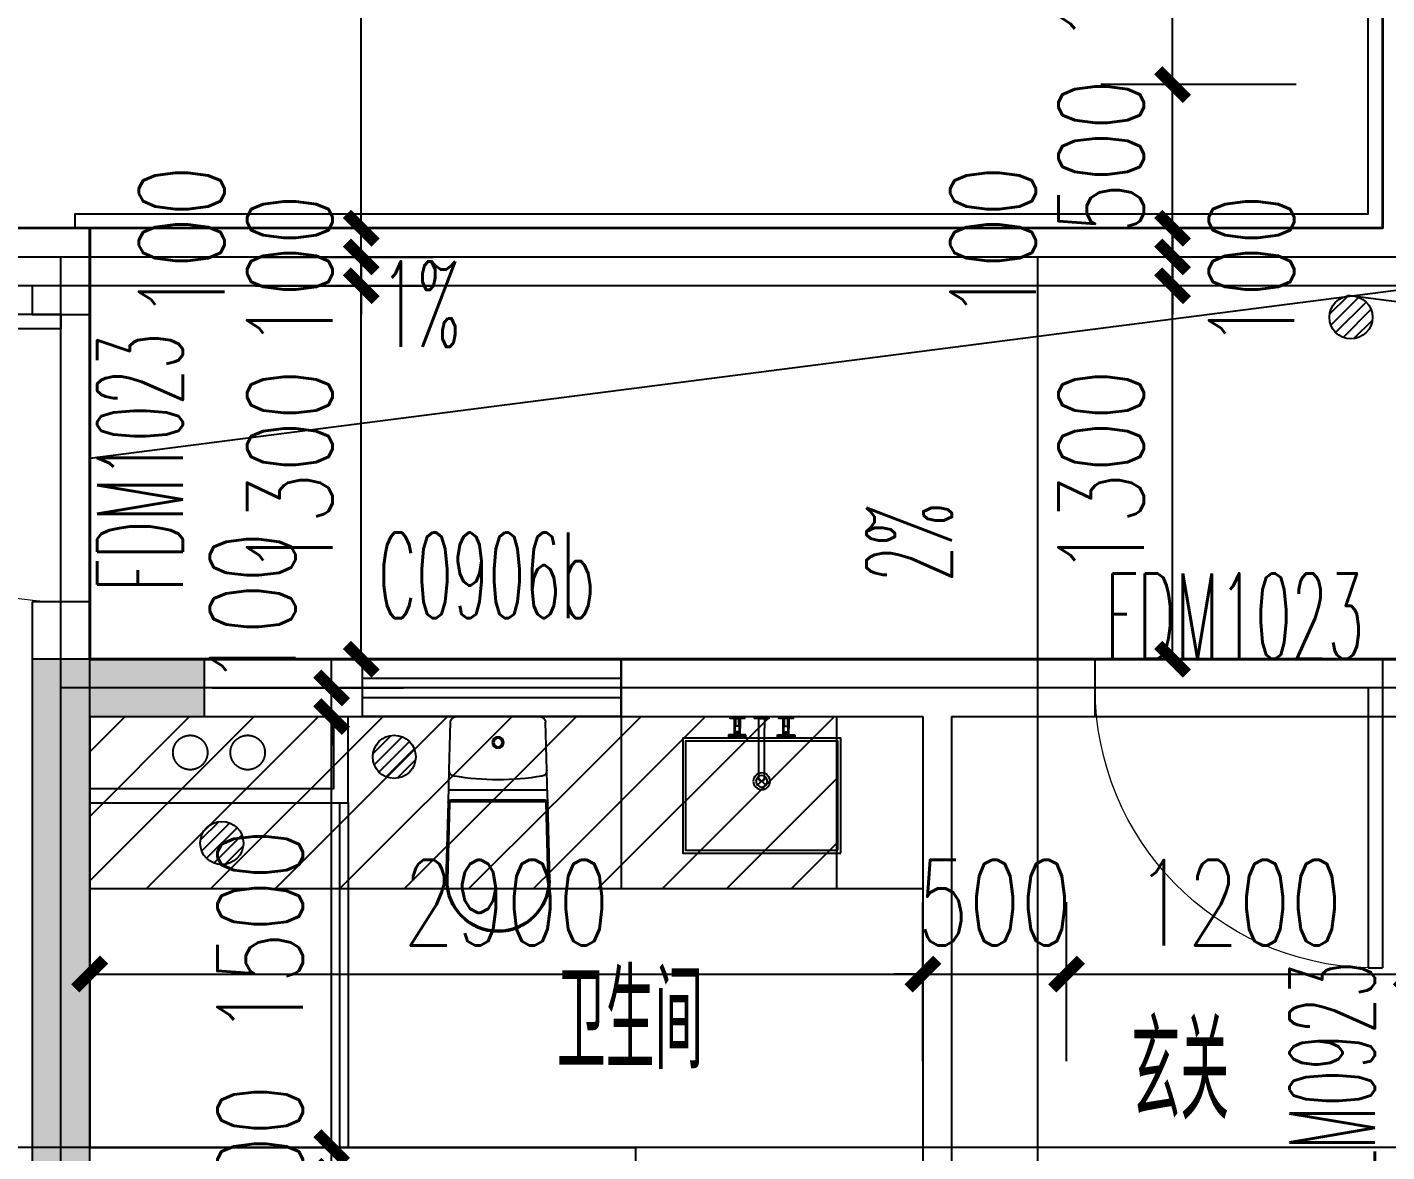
# Model space of a CAD drawing. Extents: x -59851 to 653804, y -249523 to 437614.
# Drawn here: x -10231 to -5499, y -44709 to -40794 of the extents above; entities that cross this region are included whole.
import ezdxf

# ---------------------------------------------------------------- set-up
doc = ezdxf.new("R2010")
doc.units = 0
doc.header["$LTSCALE"] = 1000
doc.header["$MEASUREMENT"] = 0
doc.linetypes.add('PS', pattern=[3200, 1500, -200, 1500])
doc.layers.add('33计一半面积外廓线', color=53, linetype='Continuous', lineweight=35)
doc.layers.add('33计全面积外廓线', color=21, linetype='Continuous', lineweight=35)
doc.layers.add('A-area(算全面积)', color=21, linetype='Continuous', plot=False)
doc.layers.add('A-area(算半面积)', color=23, linetype='Continuous', plot=False)
for name, color, linetype in [('A-Lvtry（卫生间）', 5, 'Continuous'), ('A-第三道尺寸线', 105, 'Continuous'), ('A-线脚看线', 9, 'Continuous'), ('A-降板区域', 251, 'Continuous'), ('AE-FLOR', 151, 'Continuous'), ('DIM_SYMB', 3, 'Continuous'), ('DOTE', 16, 'Continuous'), ('NL', 5, 'Continuous'), ('PS', 6, 'PS'), ('PUB_HATCH', 8, 'Continuous'), ('PUB_TEXT', 7, 'Continuous'), ('WALL', 2, 'Continuous'), ('WINDOW', 4, 'Continuous'), ('WINDOW_TEXT', 7, 'Continuous'), ('ys', 154, 'Continuous'), ('剪力墙', 6, 'Continuous')]:
    doc.layers.add(name, color=color, linetype=linetype)
doc.styles.add('_TCH_DIM', font='SIMPLEX.shx', dxfattribs={"width": 0.7, "bigfont": 'GBCBIG.shx'})
doc.styles.add('_TCH_DIM_T3', font='SIMPLEX.shx', dxfattribs={"width": 0.705882, "bigfont": 'GBCBIG.shx'})
doc.styles.add('_TCH_WINDOW', font='SIMPLEX.shx', dxfattribs={"width": 0.7, "height": 3.5, "bigfont": 'GBCBIG.shx'})
doc.styles.get("Standard").update_dxf_attribs({"font": 'gbenor.shx', "width": 0.7, "bigfont": 'gbcbig.shx'})
doc.dimstyles.new('_TCH_ARCH&&100', dxfattribs={"dimtxt": 297.5, "dimasz": 100, "dimexe": 250, "dimexo": 300, "dimgap": 100, "dimtad": 1, "dimdec": 0, "dimzin": 0, "dimdsep": 46, "dimtxsty": '_TCH_DIM_T3', "dimblk": 'ARCHTICK', "dimcen": 0.09, "dimclrt": 7, "dimazin": 2, "dimtfac": 1, "dimtdec": 0, "dimtix": 1, "dimtmove": 2, "dimatfit": 3, "dimfxl": 0, "dimtolj": 1, "dimtzin": 0, "dimarcsym": 0})

# ---------------------------------------------------------------- blocks, each defined once
blk = doc.blocks.new('zhouxianssceng0329')
at = {"layer": 'DOTE'}
for p, q in [((-3313.7, 143398.2), (-44988.6, 143398.2)), ((-10113.7, 132089.9), (-10113.7, 143398.2)), ((-6713.7, 132089.9), (-6713.7, 143398.2)), ((5501.3, 143298.2), (-44988.6, 143298.2)), ((5501.3, 141898.2), (-10113.7, 141898.2)), ((5501.3, 140298.2), (-44988.6, 140298.2))]:
    blk.add_line(p, q, dxfattribs=at)
blk = doc.blocks.new('1417jianliqiang0329')
at = {"layer": 'PUB_HATCH'}
blk.add_hatch(color=256, dxfattribs=at).paths.add_polyline_path([(-9613.7, 37727.2), (-10213.7, 37727.2), (-10213.7, 35927.2), (-10013.7, 35927.2), (-10013.7, 37527.2), (-9613.7, 37527.2)])
at = {"layer": '剪力墙'}
blk.add_lwpolyline([(-9613.7, 37727.2), (-10213.7, 37727.2), (-10213.7, 35927.2), (-10013.7, 35927.2), (-10013.7, 37527.2), (-9613.7, 37527.2)], close=True, dxfattribs=at)
blk = doc.blocks.new('A$C2EEA3612')
at = {"linetype": 'Continuous'}
for p, q in [((-180, 570), (-172.9, 299.7)), ((-175, 570.2), (-168, 299.8)), ((175, 570.2), (168, 299.8)), ((180, 570), (172.9, 299.7)), ((-172.9, 299.7), (-171.1, 240)), ((-163, 295), (163, 295)), ((-163, 290), (163, 290)), ((172.9, 299.7), (171.1, 240)), ((-171.6, 255), (171.6, 255)), ((-171.1, 240), (-169.5, 186.6)), ((171.1, 240), (169.5, 186.6)), ((-169.5, 186.6), (-165.6, 19.4)), ((169.5, 186.6), (165.6, 19.4)), ((-145.6, 0), (145.6, 0))]:
    blk.add_line(p, q, dxfattribs=at)
for radius in [20, 15]:
    blk.add_circle((0, 90), radius, dxfattribs=at)
for centre, radius, start, end in [((0, 570), 180, 0, 180), ((0, 570), 175, 0, 180), ((-163, 300), 10, 181.7534, 270), ((-163, 300), 5, 181.7534, 270), ((163, 300), 5, 270, 358.2466), ((163, 300), 10, 270, 358.2466), ((-149.5, 187.2), 20, 99.8557, 181.7534), ((0, -673.3), 893.4, 80.1443, 99.8557), ((149.5, 187.2), 20, 358.2466, 80.1443), ((-145.6, 20), 20, 181.7534, 270), ((145.6, 20), 20, 270, 358.2466)]:
    blk.add_arc(centre, radius, start, end, dxfattribs=at)
blk = doc.blocks.new('g3wr')
at = {"color": 251}
blk.add_wipeout([(92376.5, 176270.3), (92376.5, 176416), (92376.5, 176561.6), (92382.1, 176575.5), (92395.9, 176581.5), (92459.4, 176583.5), (92576.3, 176580.9), (92666.2, 176588.6), (92736.4, 176588), (92946.5, 176596), (92946.5, 176591), (93056.8, 176558.2), (93056.8, 176558.2), (93126.5, 176416), (93075.6, 176297.8), (92946.5, 176236), (92831.5, 176244.5), (92676.2, 176243), (92576.3, 176251), (92395.9, 176250.4)], dxfattribs=at)
at = {"xscale": -1, "rotation": 270}
blk.add_blockref('A$C2EEA3612', (92376.5, 176416), dxfattribs=at)
blk = doc.blocks.new('A$C12CE3BE6')
at = {"ltscale": 10}
for p, q in [((180, 469), (200, 469)), ((180, 412), (180, 435)), ((182.5, 422), (182.5, 442)), ((197.5, 442), (182.5, 442)), ((184.5, 442), (184.5, 469)), ((195.5, 442), (195.5, 469)), ((197.5, 422), (197.5, 442)), ((200, 412), (200, 435)), ((285.2, 469), (265.2, 469)), ((265.2, 260), (265.2, 435)), ((285.2, 260), (285.2, 435)), ((370, 469), (350, 469)), ((350, 412), (350, 435)), ((352.5, 422), (352.5, 442)), ((352.5, 442), (367.5, 442)), ((354.5, 442), (354.5, 469)), ((365.5, 442), (365.5, 469)), ((367.5, 422), (367.5, 442)), ((370, 412), (370, 435)), ((220, 412), (160, 412)), ((160, 412), (160, 405)), ((220, 405), (160, 405)), ((197.5, 422), (182.5, 422)), ((187, 412), (187, 422)), ((193, 412), (193, 422)), ((220, 405), (220, 412)), ((330, 412), (390, 412)), ((330, 405), (330, 412)), ((330, 405), (390, 405)), ((352.5, 422), (367.5, 422)), ((357, 412), (357, 422)), ((363, 412), (363, 422)), ((390, 412), (390, 405))]:
    blk.add_line(p, q, dxfattribs=at)
for p, q in [((260.9, 235.9), (289.1, 264.1)), ((260.9, 264.1), (289.1, 235.9))]:
    blk.add_line(p, q)
for points in [[(200, 435), (200, 469), (215, 469), (215, 475), (165, 475), (165, 469), (180, 469), (180, 435)], [(285.2, 435), (285.2, 469), (299.8, 469), (299.8, 475), (250.2, 475), (250.2, 469), (265.2, 469), (265.2, 435)], [(370, 435), (370, 469), (385, 469), (385, 475), (335, 475), (335, 469), (350, 469), (350, 435)]]:
    blk.add_lwpolyline(points, dxfattribs=at)
for points in [[(0, 0), (0, 400), (550, 400), (550, 0)], [(10, 10), (10, 390), (540, 390), (540, 10)]]:
    blk.add_lwpolyline(points, close=True)
for centre in [(190, 408.5), (360, 408.5)]:
    blk.add_circle(centre, 3.5, dxfattribs=at)
for radius in [29.1, 20]:
    blk.add_circle((275, 250), radius)
blk.add_arc((275.2, 260), 10, 180, 0, dxfattribs=at)
blk = doc.blocks.new('$DorLib2D$00000129')
at = {"color": 0, "linetype": 'Continuous'}
for p, q in [((-0.5, 0.545), (-0.5, 0.6866)), ((-0.5, 0.6866), (0.5, 0.6866)), ((0.5, 0.6866), (0.5, 0.545)), ((0.5, 0.545), (-0.5, 0.545)), ((-0.5, 0.5), (-0.5, 0.545)), ((0.5, 0.5), (0.5, 0.545)), ((-0.2, 0.4375), (0.1584, 0.4375)), ((0.1584, 0.4375), (0.0804, 0.3408)), ((0.0804, 0.3408), (0.0804, 0.4375))]:
    blk.add_line(p, q, dxfattribs=at)
blk = doc.blocks.new('$DorLib2D$00000001')
for p, q in [((0.45, 0.975), (0.5, 0.975)), ((0.45, 0), (0.45, 0.975)), ((0.5, 0), (0.5, 0.975)), ((0.5, 0), (0.45, 0))]:
    blk.add_line(p, q)
at = {"lineweight": 13}
blk.add_arc((0.475, 0), 0.975, 91.4693, 180, dxfattribs=at)
blk = doc.blocks.new('$TCHSYS$WIN2D')
for p, q in [((-0.5, 0.5), (0.5, 0.5)), ((-0.5, 0.5), (-0.5, -0.5)), ((0.5, 0.5), (0.5, -0.5)), ((0.5, 0.1667), (-0.5, 0.1667)), ((0.5, -0.1667), (-0.5, -0.1667)), ((-0.5, -0.5), (0.5, -0.5))]:
    blk.add_line(p, q)
blk = doc.blocks.new('_ArchTick')
at = {"color": 0, "linetype": 'ByBlock', "const_width": 0.4}
blk.add_lwpolyline([(-0.5, -0.5), (0.5, 0.5)], dxfattribs=at)
blk = doc.blocks.new('*D757')
at = {"layer": 'A-第三道尺寸线', "color": 0, "lineweight": -2, "transparency": 16777216}
for p, q in [((17873.7, 167934.8), (17873.7, 168034.8)), ((17457.5, 167934.8), (18123.7, 167934.8)), ((17873.7, 167834.8), (17873.7, 167934.8)), ((17457.5, 167834.8), (18123.7, 167834.8)), ((17873.7, 167834.8), (17873.7, 167734.8))]:
    blk.add_line(p, q, dxfattribs=at)
at = {"layer": 'Defpoints', "color": 0, "transparency": 16777216}
for p in [(17157.5, 167934.8), (17873.7, 167934.8), (17157.5, 167834.8)]:
    blk.add_point(p, dxfattribs=at)
at = {"layer": 'A-第三道尺寸线', "color": 0, "lineweight": -2, "transparency": 16777216, "xscale": 100, "yscale": 100, "zscale": 100}
for p, rotation in [((17873.7, 167934.8), 270), ((17873.7, 167834.8), 90)]:
    blk.add_blockref('_ArchTick', p, dxfattribs=dict(at, rotation=rotation))
at = {"layer": 'A-第三道尺寸线', "color": 7, "transparency": 16777216, "insert": (17598.7, 168209.8), "char_height": 297.5, "attachment_point": 5, "rotation": 90, "style": '_TCH_DIM_T3'}
blk.add_mtext('\\A1;100', dxfattribs=at)
blk = doc.blocks.new('*D758')
at = {"layer": 'A-第三道尺寸线', "color": 0, "lineweight": -2, "transparency": 16777216}
for p, q in [((17457.5, 167834.8), (18123.7, 167834.8)), ((17873.7, 166334.8), (17873.7, 167834.8)), ((17457.5, 166334.8), (18123.7, 166334.8))]:
    blk.add_line(p, q, dxfattribs=at)
at = {"layer": 'Defpoints', "color": 0, "transparency": 16777216}
for p in [(17157.5, 167834.8), (17873.7, 167834.8), (17157.5, 166334.8)]:
    blk.add_point(p, dxfattribs=at)
at = {"layer": 'A-第三道尺寸线', "color": 0, "lineweight": -2, "transparency": 16777216, "xscale": 100, "yscale": 100, "zscale": 100}
for p, rotation in [((17873.7, 167834.8), 90), ((17873.7, 166334.8), 270)]:
    blk.add_blockref('_ArchTick', p, dxfattribs=dict(at, rotation=rotation))
at = {"layer": 'A-第三道尺寸线', "color": 7, "transparency": 16777216, "insert": (17625, 167084.8), "char_height": 297.5, "attachment_point": 5, "rotation": 90, "style": '_TCH_DIM_T3'}
blk.add_mtext('\\A1;1500', dxfattribs=at)
blk = doc.blocks.new('*D759')
at = {"layer": 'A-第三道尺寸线', "color": 0, "lineweight": -2, "transparency": 16777216}
for p, q in [((17873.7, 166334.8), (17873.7, 166434.8)), ((17457.5, 166334.8), (18123.7, 166334.8)), ((17873.7, 166234.8), (17873.7, 166334.8)), ((17457.5, 166234.8), (18123.7, 166234.8)), ((17873.7, 166234.8), (17873.7, 166134.8))]:
    blk.add_line(p, q, dxfattribs=at)
at = {"layer": 'Defpoints', "color": 0, "transparency": 16777216}
for p in [(17157.5, 166334.8), (17873.7, 166334.8), (17157.5, 166234.8)]:
    blk.add_point(p, dxfattribs=at)
at = {"layer": 'A-第三道尺寸线', "color": 0, "lineweight": -2, "transparency": 16777216, "xscale": 100, "yscale": 100, "zscale": 100}
for p, rotation in [((17873.7, 166334.8), 270), ((17873.7, 166234.8), 90)]:
    blk.add_blockref('_ArchTick', p, dxfattribs=dict(at, rotation=rotation))
at = {"layer": 'A-第三道尺寸线', "color": 7, "transparency": 16777216, "insert": (17625, 166284.8), "char_height": 297.5, "attachment_point": 5, "rotation": 90, "style": '_TCH_DIM_T3'}
blk.add_mtext('\\A1;100', dxfattribs=at)
blk = doc.blocks.new('*D770')
at = {"layer": 'A-第三道尺寸线', "color": 0, "lineweight": -2, "transparency": 16777216}
for p, q in [((17031.5, 166634.8), (17031.5, 167188.6)), ((19931.5, 166634.8), (19931.5, 167188.6)), ((17031.5, 166938.6), (19931.5, 166938.6))]:
    blk.add_line(p, q, dxfattribs=at)
at = {"layer": 'Defpoints', "color": 0, "transparency": 16777216}
for p in [(19931.5, 166938.6), (17031.5, 166334.8), (19931.5, 166334.8)]:
    blk.add_point(p, dxfattribs=at)
at = {"layer": 'A-第三道尺寸线', "color": 0, "lineweight": -2, "transparency": 16777216, "xscale": 100, "yscale": 100, "zscale": 100, "rotation": 180}
blk.add_blockref('_ArchTick', (17031.5, 166938.6), dxfattribs=at)
at = {"layer": 'A-第三道尺寸线', "color": 0, "lineweight": -2, "transparency": 16777216, "xscale": 100, "yscale": 100, "zscale": 100}
blk.add_blockref('_ArchTick', (19931.5, 166938.6), dxfattribs=at)
at = {"layer": 'A-第三道尺寸线', "color": 7, "transparency": 16777216, "insert": (18481.5, 167187.3), "char_height": 297.5, "attachment_point": 5, "style": '_TCH_DIM_T3'}
blk.add_mtext('\\A1;2900', dxfattribs=at)
blk = doc.blocks.new('*D771')
at = {"layer": 'A-第三道尺寸线', "color": 0, "lineweight": -2, "transparency": 16777216}
for p, q in [((19931.5, 166634.8), (19931.5, 167188.6)), ((20431.5, 166634.8), (20431.5, 167188.6)), ((19931.5, 166938.6), (19831.5, 166938.6)), ((19931.5, 166938.6), (20431.5, 166938.6)), ((20431.5, 166938.6), (20531.5, 166938.6))]:
    blk.add_line(p, q, dxfattribs=at)
at = {"layer": 'Defpoints', "color": 0, "transparency": 16777216}
for p in [(20431.5, 166938.6), (19931.5, 166334.8), (20431.5, 166334.8)]:
    blk.add_point(p, dxfattribs=at)
at = {"layer": 'A-第三道尺寸线', "color": 0, "lineweight": -2, "transparency": 16777216, "xscale": 100, "yscale": 100, "zscale": 100}
blk.add_blockref('_ArchTick', (19931.5, 166938.6), dxfattribs=at)
at = {"layer": 'A-第三道尺寸线', "color": 0, "lineweight": -2, "transparency": 16777216, "xscale": 100, "yscale": 100, "zscale": 100, "rotation": 180}
blk.add_blockref('_ArchTick', (20431.5, 166938.6), dxfattribs=at)
at = {"layer": 'A-第三道尺寸线', "color": 7, "transparency": 16777216, "insert": (20181.5, 167187.3), "char_height": 297.5, "attachment_point": 5, "style": '_TCH_DIM_T3'}
blk.add_mtext('\\A1;500', dxfattribs=at)
blk = doc.blocks.new('*D772')
at = {"layer": 'A-第三道尺寸线', "color": 0, "lineweight": -2, "transparency": 16777216}
for p, q in [((20431.5, 166634.8), (20431.5, 167188.6)), ((21631.5, 166634.8), (21631.5, 167188.6)), ((20431.5, 166938.6), (21631.5, 166938.6))]:
    blk.add_line(p, q, dxfattribs=at)
at = {"layer": 'Defpoints', "color": 0, "transparency": 16777216}
for p in [(21631.5, 166938.6), (20431.5, 166334.8), (21631.5, 166334.8)]:
    blk.add_point(p, dxfattribs=at)
at = {"layer": 'A-第三道尺寸线', "color": 0, "lineweight": -2, "transparency": 16777216, "xscale": 100, "yscale": 100, "zscale": 100, "rotation": 180}
blk.add_blockref('_ArchTick', (20431.5, 166938.6), dxfattribs=at)
at = {"layer": 'A-第三道尺寸线', "color": 0, "lineweight": -2, "transparency": 16777216, "xscale": 100, "yscale": 100, "zscale": 100}
blk.add_blockref('_ArchTick', (21631.5, 166938.6), dxfattribs=at)
at = {"layer": 'A-第三道尺寸线', "color": 7, "transparency": 16777216, "insert": (21031.5, 167187.3), "char_height": 297.5, "attachment_point": 5, "style": '_TCH_DIM_T3'}
blk.add_mtext('\\A1;1200', dxfattribs=at)
blk = doc.blocks.new('1417xxjian0329')
at = {"layer": 'A-线脚看线'}
blk.add_lwpolyline([(-10063.7, 15191.6), (-10063.7, 15241.6), (-5563.7, 15241.6), (-5563.7, 18941.6), (-17613.7, 18941.6)], dxfattribs=at)
blk = doc.blocks.new('zhenzheng1417hxt0329')
at = {"layer": 'A-area(算全面积)'}
blk.add_lwpolyline([(-17613.7, 20870.7), (-17613.7, 13970.7), (-16213.7, 13970.7), (-16213.5, 17270.6), (-15613.7, 17270.7), (-15613.7, 17070.7), (-5513.7, 17070.7), (-5513.7, 20870.7)], close=True, dxfattribs=at)
at = {"layer": 'AE-FLOR'}
for points in [[(-17613.7, 20970.7), (-5413.7, 20970.7), (-5413.7, 16870.7), (-10013.7, 16870.7)], [(-17613.7, 20870.7), (-5513.7, 20870.7), (-5513.7, 17070.7), (-10013.7, 17070.7)]]:
    blk.add_lwpolyline(points, dxfattribs=at)
blk = doc.blocks.new('_LV13')
at = {"color": 0}
for p, q in [((-0.071, 0.495), (-0.495, 0.071)), ((0.183, 0.465), (-0.465, -0.183)), ((0.354, 0.354), (-0.354, -0.354)), ((0.465, 0.183), (-0.183, -0.465)), ((0.495, -0.071), (0.071, -0.495))]:
    blk.add_line(p, q, dxfattribs=at)
blk.add_circle((0, 0), 0.5)
blk = doc.blocks.new('e405055')
at = {"layer": 'NL', "ltscale": 0.5, "extrusion": (0, 0, -1), "xscale": -150, "yscale": 150, "zscale": -150}
for p in [(110296, 74466), (110896, 74166)]:
    blk.add_blockref('_LV13', p, dxfattribs=at)
blk = doc.blocks.new('*D1900')
at = {"layer": 'A-第三道尺寸线', "color": 0, "lineweight": -2, "transparency": 16777216}
for p, q in [((-5813.7, -41694.3), (-6494.4, -41694.3)), ((-6244.4, -42994.3), (-6244.4, -41694.3)), ((-5813.7, -42994.3), (-6494.4, -42994.3))]:
    blk.add_line(p, q, dxfattribs=at)
at = {"layer": 'Defpoints', "color": 0, "transparency": 16777216}
for p in [(-6244.4, -41694.3), (-5513.7, -41694.3), (-5513.7, -42994.3)]:
    blk.add_point(p, dxfattribs=at)
at = {"layer": 'A-第三道尺寸线', "color": 0, "lineweight": -2, "transparency": 16777216, "xscale": 100, "yscale": 100, "zscale": 100}
for p, rotation in [((-6244.4, -41694.3), 90), ((-6244.4, -42994.3), 270)]:
    blk.add_blockref('_ArchTick', p, dxfattribs=dict(at, rotation=rotation))
at = {"layer": 'A-第三道尺寸线', "color": 7, "transparency": 16777216, "insert": (-6493.1, -42344.3), "char_height": 297.5, "attachment_point": 5, "rotation": 90, "style": '_TCH_DIM_T3'}
blk.add_mtext('\\A1;1300', dxfattribs=at)
blk = doc.blocks.new('*D1901')
at = {"layer": 'A-第三道尺寸线', "color": 0, "lineweight": -2, "transparency": 16777216}
for p, q in [((-6244.4, -41594.3), (-6244.4, -41494.3)), ((-5813.7, -41594.3), (-6494.4, -41594.3)), ((-6244.4, -41694.3), (-6244.4, -41594.3)), ((-5813.7, -41694.3), (-6494.4, -41694.3)), ((-6244.4, -41694.3), (-6244.4, -41794.3))]:
    blk.add_line(p, q, dxfattribs=at)
at = {"layer": 'Defpoints', "color": 0, "transparency": 16777216}
for p in [(-6244.4, -41594.3), (-5513.7, -41594.3), (-5513.7, -41694.3)]:
    blk.add_point(p, dxfattribs=at)
at = {"layer": 'A-第三道尺寸线', "color": 0, "lineweight": -2, "transparency": 16777216, "xscale": 100, "yscale": 100, "zscale": 100}
for p, rotation in [((-6244.4, -41594.3), 270), ((-6244.4, -41694.3), 90)]:
    blk.add_blockref('_ArchTick', p, dxfattribs=dict(at, rotation=rotation))
at = {"layer": 'A-第三道尺寸线', "color": 7, "transparency": 16777216, "insert": (-5969.4, -41644.3), "char_height": 297.5, "attachment_point": 5, "rotation": 90, "style": '_TCH_DIM_T3'}
blk.add_mtext('\\A1;100', dxfattribs=at)
blk = doc.blocks.new('*D1902')
at = {"layer": 'A-第三道尺寸线', "color": 0, "lineweight": -2, "transparency": 16777216}
for p, q in [((-6244.4, -41494.3), (-6244.4, -41394.3)), ((-5813.7, -41494.3), (-6494.4, -41494.3)), ((-6244.4, -41594.3), (-6244.4, -41494.3)), ((-5813.7, -41594.3), (-6494.4, -41594.3)), ((-6244.4, -41594.3), (-6244.4, -41694.3))]:
    blk.add_line(p, q, dxfattribs=at)
at = {"layer": 'Defpoints', "color": 0, "transparency": 16777216}
for p in [(-6244.4, -41494.3), (-5513.7, -41494.3), (-5513.7, -41594.3)]:
    blk.add_point(p, dxfattribs=at)
at = {"layer": 'A-第三道尺寸线', "color": 0, "lineweight": -2, "transparency": 16777216, "xscale": 100, "yscale": 100, "zscale": 100}
for p, rotation in [((-6244.4, -41494.3), 270), ((-6244.4, -41594.3), 90)]:
    blk.add_blockref('_ArchTick', p, dxfattribs=dict(at, rotation=rotation))
at = {"layer": 'A-第三道尺寸线', "color": 7, "transparency": 16777216, "insert": (-6869.4, -41544.3), "char_height": 297.5, "attachment_point": 5, "rotation": 90, "style": '_TCH_DIM_T3'}
blk.add_mtext('\\A1;100', dxfattribs=at)
blk = doc.blocks.new('*D1903')
at = {"layer": 'A-第三道尺寸线', "color": 0, "lineweight": -2, "transparency": 16777216}
for p, q in [((-6244.4, -40994.3), (-6244.4, -40894.3)), ((-5813.7, -40994.3), (-6494.4, -40994.3)), ((-6244.4, -41494.3), (-6244.4, -40994.3)), ((-5813.7, -41494.3), (-6494.4, -41494.3)), ((-6244.4, -41494.3), (-6244.4, -41594.3))]:
    blk.add_line(p, q, dxfattribs=at)
at = {"layer": 'Defpoints', "color": 0, "transparency": 16777216}
for p in [(-6244.4, -40994.3), (-5513.7, -40994.3), (-5513.7, -41494.3)]:
    blk.add_point(p, dxfattribs=at)
at = {"layer": 'A-第三道尺寸线', "color": 0, "lineweight": -2, "transparency": 16777216, "xscale": 100, "yscale": 100, "zscale": 100}
for p, rotation in [((-6244.4, -40994.3), 270), ((-6244.4, -41494.3), 90)]:
    blk.add_blockref('_ArchTick', p, dxfattribs=dict(at, rotation=rotation))
at = {"layer": 'A-第三道尺寸线', "color": 7, "transparency": 16777216, "insert": (-6493.1, -41244.3), "char_height": 297.5, "attachment_point": 5, "rotation": 90, "style": '_TCH_DIM_T3'}
blk.add_mtext('\\A1;500', dxfattribs=at)
blk = doc.blocks.new('*D1904')
at = {"layer": 'A-第三道尺寸线', "color": 0, "lineweight": -2, "transparency": 16777216}
for p, q in [((-5813.7, -39994.3), (-6494.4, -39994.3)), ((-6244.4, -40994.3), (-6244.4, -39994.3)), ((-5813.7, -40994.3), (-6494.4, -40994.3))]:
    blk.add_line(p, q, dxfattribs=at)
at = {"layer": 'Defpoints', "color": 0, "transparency": 16777216}
for p in [(-6244.4, -39994.3), (-5513.7, -39994.3), (-5513.7, -40994.3)]:
    blk.add_point(p, dxfattribs=at)
at = {"layer": 'A-第三道尺寸线', "color": 0, "lineweight": -2, "transparency": 16777216, "xscale": 100, "yscale": 100, "zscale": 100}
for p, rotation in [((-6244.4, -39994.3), 90), ((-6244.4, -40994.3), 270)]:
    blk.add_blockref('_ArchTick', p, dxfattribs=dict(at, rotation=rotation))
at = {"layer": 'A-第三道尺寸线', "color": 7, "transparency": 16777216, "insert": (-6493.1, -40494.3), "char_height": 297.5, "attachment_point": 5, "rotation": 90, "style": '_TCH_DIM_T3'}
blk.add_mtext('\\A1;1000', dxfattribs=at)
blk = doc.blocks.new('*D3205')
at = {"layer": 'A-第三道尺寸线', "color": 0, "lineweight": -2, "transparency": 16777216}
for p, q in [((-9436.3, -41694.3), (-8818.5, -41694.3)), ((-9068.5, -42994.3), (-9068.5, -41694.3)), ((-9436.3, -42994.3), (-8818.5, -42994.3))]:
    blk.add_line(p, q, dxfattribs=at)
at = {"layer": 'Defpoints', "color": 0, "transparency": 16777216}
for p in [(-9736.3, -41694.3), (-9068.5, -41694.3), (-9736.3, -42994.3)]:
    blk.add_point(p, dxfattribs=at)
at = {"layer": 'A-第三道尺寸线', "color": 0, "lineweight": -2, "transparency": 16777216, "xscale": 100, "yscale": 100, "zscale": 100}
for p, rotation in [((-9068.5, -41694.3), 90), ((-9068.5, -42994.3), 270)]:
    blk.add_blockref('_ArchTick', p, dxfattribs=dict(at, rotation=rotation))
at = {"layer": 'A-第三道尺寸线', "color": 7, "transparency": 16777216, "insert": (-9317.2, -42344.3), "char_height": 297.5, "attachment_point": 5, "rotation": 90, "style": '_TCH_DIM_T3'}
blk.add_mtext('\\A1;1300', dxfattribs=at)
blk = doc.blocks.new('*D3206')
at = {"layer": 'A-第三道尺寸线', "color": 0, "lineweight": -2, "transparency": 16777216}
for p, q in [((-9068.5, -41594.3), (-9068.5, -41494.3)), ((-9436.3, -41594.3), (-8818.5, -41594.3)), ((-9068.5, -41694.3), (-9068.5, -41594.3)), ((-9436.3, -41694.3), (-8818.5, -41694.3)), ((-9068.5, -41694.3), (-9068.5, -41794.3))]:
    blk.add_line(p, q, dxfattribs=at)
at = {"layer": 'Defpoints', "color": 0, "transparency": 16777216}
for p in [(-9736.3, -41594.3), (-9068.5, -41594.3), (-9736.3, -41694.3)]:
    blk.add_point(p, dxfattribs=at)
at = {"layer": 'A-第三道尺寸线', "color": 0, "lineweight": -2, "transparency": 16777216, "xscale": 100, "yscale": 100, "zscale": 100}
for p, rotation in [((-9068.5, -41594.3), 270), ((-9068.5, -41694.3), 90)]:
    blk.add_blockref('_ArchTick', p, dxfattribs=dict(at, rotation=rotation))
at = {"layer": 'A-第三道尺寸线', "color": 7, "transparency": 16777216, "insert": (-9317.2, -41644.3), "char_height": 297.5, "attachment_point": 5, "rotation": 90, "style": '_TCH_DIM_T3'}
blk.add_mtext('\\A1;100', dxfattribs=at)
blk = doc.blocks.new('*D3207')
at = {"layer": 'A-第三道尺寸线', "color": 0, "lineweight": -2, "transparency": 16777216}
for p, q in [((-9068.5, -41494.3), (-9068.5, -41394.3)), ((-9436.3, -41494.3), (-8818.5, -41494.3)), ((-9068.5, -41594.3), (-9068.5, -41494.3)), ((-9436.3, -41594.3), (-8818.5, -41594.3)), ((-9068.5, -41594.3), (-9068.5, -41694.3))]:
    blk.add_line(p, q, dxfattribs=at)
at = {"layer": 'Defpoints', "color": 0, "transparency": 16777216}
for p in [(-9736.3, -41494.3), (-9068.5, -41494.3), (-9736.3, -41594.3)]:
    blk.add_point(p, dxfattribs=at)
at = {"layer": 'A-第三道尺寸线', "color": 0, "lineweight": -2, "transparency": 16777216, "xscale": 100, "yscale": 100, "zscale": 100}
for p, rotation in [((-9068.5, -41494.3), 270), ((-9068.5, -41594.3), 90)]:
    blk.add_blockref('_ArchTick', p, dxfattribs=dict(at, rotation=rotation))
at = {"layer": 'A-第三道尺寸线', "color": 7, "transparency": 16777216, "insert": (-9693.5, -41544.3), "char_height": 297.5, "attachment_point": 5, "rotation": 90, "style": '_TCH_DIM_T3'}
blk.add_mtext('\\A1;100', dxfattribs=at)
blk = doc.blocks.new('*D3208')
at = {"layer": 'A-第三道尺寸线', "color": 0, "lineweight": -2, "transparency": 16777216}
for p, q in [((-9436.3, -37694.3), (-8818.5, -37694.3)), ((-9068.5, -41494.3), (-9068.5, -37694.3)), ((-9436.3, -41494.3), (-8818.5, -41494.3))]:
    blk.add_line(p, q, dxfattribs=at)
at = {"layer": 'Defpoints', "color": 0, "transparency": 16777216}
for p in [(-9736.3, -37694.3), (-9068.5, -37694.3), (-9736.3, -41494.3)]:
    blk.add_point(p, dxfattribs=at)
at = {"layer": 'A-第三道尺寸线', "color": 0, "lineweight": -2, "transparency": 16777216, "xscale": 100, "yscale": 100, "zscale": 100}
for p, rotation in [((-9068.5, -37694.3), 90), ((-9068.5, -41494.3), 270)]:
    blk.add_blockref('_ArchTick', p, dxfattribs=dict(at, rotation=rotation))
at = {"layer": 'A-第三道尺寸线', "color": 7, "transparency": 16777216, "insert": (-9317.2, -39594.3), "char_height": 297.5, "attachment_point": 5, "rotation": 90, "style": '_TCH_DIM_T3'}
blk.add_mtext('\\A1;3800', dxfattribs=at)
blk = doc.blocks.new('A4huhuxing')
at = {"layer": 'A-Lvtry（卫生间）'}
for points in [[(19931.5, 167234.8), (18882.6, 167234.8), (18882.6, 167834.8)], [(17901.5, 167534.8), (17901.5, 166334.8)], [(17931.5, 167534.8), (17931.5, 166334.8)]]:
    blk.add_lwpolyline(points, dxfattribs=at)
at = {"layer": 'PS', "ltscale": 0.5}
for centre in [(17381.5, 167709.8), (17581.5, 167709.8)]:
    blk.add_circle(centre, 60, dxfattribs=at)
at = {"layer": 'WALL'}
for p, q in [((16831.5, 168034.8), (16831.5, 166234.8)), ((17981.5, 168034.8), (16831.5, 168034.8)), ((17981.5, 167834.8), (17981.5, 168034.8)), ((20031.5, 168034.8), (18881.5, 168034.8)), ((18881.5, 168034.8), (18881.5, 167834.8)), ((20531.5, 168034.8), (20031.5, 168034.8)), ((20531.5, 167834.8), (20531.5, 168034.8)), ((21731.5, 168034.8), (21531.5, 168034.8)), ((21531.5, 168034.8), (21531.5, 167834.8)), ((17031.5, 167834.8), (17031.5, 166334.8)), ((17031.5, 167834.8), (17981.5, 167834.8)), ((18881.5, 167834.8), (19931.5, 167834.8)), ((19931.5, 167834.8), (19931.5, 165534.8)), ((20031.5, 167834.8), (20031.5, 165534.8)), ((20031.5, 167834.8), (20531.5, 167834.8)), ((21531.5, 167834.8), (21631.5, 167834.8)), ((17031.5, 166334.8), (18931.5, 166334.8)), ((18931.5, 166334.8), (18931.5, 165534.8))]:
    blk.add_line(p, q, dxfattribs=at)
for points in [[(17031.5, 167534.8), (17931.5, 167534.8), (17931.5, 167834.8)], [(17031.5, 167584.8), (17881.5, 167584.8), (17881.5, 167834.8)]]:
    blk.add_lwpolyline(points, dxfattribs=at)
at = {"layer": 'WINDOW'}
blk.add_line((20531.5, 167834.8), (21531.5, 167834.8), dxfattribs=at)
at = {"layer": 'A-Lvtry（卫生间）', "rotation": 270}
blk.add_blockref('g3wr', (-157963.2, 260211.3), dxfattribs=at)
at = {"layer": 'A-Lvtry（卫生间）', "xscale": -1}
blk.add_blockref('A$C12CE3BE6', (19645.6, 167359.8), dxfattribs=at)
at = {"layer": 'WINDOW'}
ref = blk.add_blockref('$DorLib2D$00000001', (21031.5, 167934.8), dxfattribs=dict(at, xscale=-1000, yscale=1000, zscale=1000, rotation=180))
ref.add_attrib('A', 'FDM1023', (20566, 168036), dxfattribs={"layer": 'WINDOW_TEXT', "height": 297.5, "style": '_TCH_WINDOW', "width": 0.494118})
ref = blk.add_blockref('$DorLib2D$00000129', (21681.5, 166584.8), dxfattribs=dict(at, xscale=900, yscale=100, zscale=900, rotation=270))
ref.add_attrib('A', 'TLM0923', (21505.3, 166119.3), dxfattribs={"layer": 'WINDOW_TEXT', "height": 297.5, "rotation": 90, "style": '_TCH_WINDOW', "width": 0.494118})
at = {"layer": 'PUB_TEXT', "width": 0.7}
for s, p in [('卫生间', (18657.2, 166608.5)), ('玄关', (20657.3, 166432))]:
    blk.add_text(s, height=337.59, dxfattribs=at).set_placement(p)
at = {"layer": 'A-第三道尺寸线'}
dim = blk.add_linear_dim(base=(17873.7, 167934.8), p1=(17157.5, 167834.8), p2=(17157.5, 167934.8), angle=90, dimstyle='_TCH_ARCH&&100', dxfattribs=at)
dim.commit()
dim.dimension.update_dxf_attribs({"geometry": '*D757', "text_midpoint": (17598.7, 168209.8), "dimtype": 129})
for p1, p2, distance, picture, middle in [((17157.5, 166334.8), (17157.5, 167834.8), -716.2, '*D758', (17625, 167084.8)), ((19931.5, 166334.8), (20431.5, 166334.8), 603.8, '*D771', (20181.5, 167187.3)), ((20431.5, 166334.8), (21631.5, 166334.8), 603.8, '*D772', (21031.5, 167187.3)), ((17157.5, 166234.8), (17157.5, 166334.8), -716.2, '*D759', (17625, 166284.8))]:
    dim = blk.add_aligned_dim(p1=p1, p2=p2, distance=distance, dimstyle='_TCH_ARCH&&100', dxfattribs=at)
    dim.commit()
    dim.dimension.update_dxf_attribs({"geometry": picture, "text_midpoint": middle})
at = {"layer": 'A-降板区域'}
h = blk.add_hatch(dxfattribs=at)
h.set_pattern_fill('ANSI31', color=256, scale=100)
h.set_pattern_definition([(45, (25445.86, 0.02), (-112.2532, 112.2532), [])])
h.paths.add_polyline_path([(19631.5, 167834.8), (19631.5, 167234.8), (17031.5, 167234.8), (17031.5, 167834.8)])
blk.add_lwpolyline([(19631.5, 167834.8), (19631.5, 167234.8), (17031.5, 167234.8), (17031.5, 167834.8)], close=True, dxfattribs=at)
at = {"layer": 'WINDOW'}
ref = blk.add_blockref('$TCHSYS$WIN2D', (18431.5, 167934.8), dxfattribs=dict(at, xscale=900, yscale=200, zscale=-900, rotation=180))
ref.add_attrib('A', 'C0906b', (18036, 168177.7), dxfattribs={"layer": 'WINDOW_TEXT', "height": 297.5, "style": '_TCH_WINDOW', "width": 0.494118})
at = {"layer": 'A-第三道尺寸线'}
dim = blk.add_aligned_dim(p1=(17031.5, 166334.8), p2=(19931.5, 166334.8), distance=603.8, dimstyle='_TCH_ARCH&&100', dxfattribs=at)
dim.commit()
dim.dimension.update_dxf_attribs({"geometry": '*D770', "text_midpoint": (18481.5, 167187.3)})

msp = doc.modelspace()

# ---------------------------------------------------------------- linework, layer by layer
at = {"layer": '33计一半面积外廓线'}
msp.add_lwpolyline([(-10013.7, -41494.3), (-10013.7, -42994.3), (-4113.7, -42994.3), (-4113.7, -36294.3), (-8013.7, -36294.3), (-8013.7, -35894.3), (-16513.7, -35894.3), (-16513.7, -36294.3), (-17613.7, -36294.3), (-17613.7, -37694.3), (-5513.7, -37694.3), (-5513.7, -41494.3)], close=True, dxfattribs=at)
at = {"layer": '33计全面积外廓线'}
msp.add_lwpolyline([(-20113.7, -36294.3), (-16513.7, -36294.3), (-16513.7, -35894.3), (-8013.7, -35894.3), (-8013.7, -36294.3), (-4113.7, -36294.3), (-4113.7, -42994.3), (-10013.7, -42994.3), (-10013.7, -41494.3), (-15613.7, -41494.3), (-15613.7, -41294.3), (-16213.7, -41294.3), (-16213.7, -44594.3), (-17613.7, -44594.3)], dxfattribs=at)
at = {"layer": 'DIM_SYMB'}
msp.add_lwpolyline([(-9169.4, -42012.1, 0, 0, 0), (-8674.5, -42012.1, 80, 0, 0), (-8374.5, -42012.1, 0, 0, 0)], format="xyseb", dxfattribs=at)
at = {"layer": 'WALL'}
for p, q in [((-10013.7, -41494.3), (-11713.7, -41494.3)), ((-10013.7, -41794.3), (-10013.7, -41494.3)), ((-10213.7, -41694.3), (-11613.7, -41694.3)), ((-10213.7, -41694.3), (-10213.7, -41794.3)), ((-10213.7, -41794.3), (-10013.7, -41794.3))]:
    msp.add_line(p, q, dxfattribs=at)
at = {"layer": 'ys'}
msp.add_lwpolyline([(-5635.6, -41727.4), (-3413.7, -42013.2)], dxfattribs=at)

# ---------------------------------------------------------------- block references
for name, p in [('zhouxianssceng0329', (0, -184992.5)), ('1417jianliqiang0329', (0, -80721.5))]:
    msp.add_blockref(name, p)
at = {"layer": 'NL', "ltscale": 0.5, "extrusion": (0, 0, -1), "xscale": -150, "yscale": 150, "zscale": -150}
msp.add_blockref('_LV13', (5623.7, -41804.3), dxfattribs=at)

# ---------------------------------------------------------------- texts
at = {"layer": 'PUB_TEXT', "style": '_TCH_DIM', "width": 0.494118}
msp.add_text('1%', height=297.5, dxfattribs=at).set_placement((-8999.8, -41907.1))

# ---------------------------------------------------------------- dimensions: what is measured, and where the dimension line sits
at = {"layer": 'A-第三道尺寸线'}
for p1, p2, distance, picture, middle in [((-9736.3, -41494.3), (-9736.3, -37694.3), -667.9, '*D3208', (-9317.2, -39594.3)), ((-5513.7, -40994.3), (-5513.7, -39994.3), 730.7, '*D1904', (-6493.1, -40494.3)), ((-5513.7, -41494.3), (-5513.7, -40994.3), 730.7, '*D1903', (-6493.1, -41244.3)), ((-9736.3, -41694.3), (-9736.3, -41594.3), -667.9, '*D3206', (-9317.2, -41644.3))]:
    dim = msp.add_aligned_dim(p1=p1, p2=p2, distance=distance, dimstyle='_TCH_ARCH&&100', dxfattribs=at)
    dim.commit()
    dim.dimension.update_dxf_attribs({"geometry": picture, "text_midpoint": middle})
for base, p1, p2, picture, middle in [((-9068.5, -41494.3), (-9736.3, -41594.3), (-9736.3, -41494.3), '*D3207', (-9693.5, -41544.3)), ((-6244.4, -41494.3), (-5513.7, -41594.3), (-5513.7, -41494.3), '*D1902', (-6869.4, -41544.3)), ((-6244.4, -41594.3), (-5513.7, -41694.3), (-5513.7, -41594.3), '*D1901', (-5969.4, -41644.3))]:
    dim = msp.add_linear_dim(base=base, p1=p1, p2=p2, angle=90, dimstyle='_TCH_ARCH&&100', dxfattribs=at)
    dim.commit()
    dim.dimension.update_dxf_attribs({"geometry": picture, "text_midpoint": middle, "dimtype": 161})

# ---------------------------------------------------------------- next in the draw order: block references
msp.add_blockref('A4huhuxing', (-27045.2, -211029.1))

# ---------------------------------------------------------------- next in the draw order: linework, layer by layer
at = {"layer": 'DIM_SYMB'}
msp.add_lwpolyline([(-6907.5, -42881.5, 0, 0, 0), (-6907.5, -42386.6, 80, 0, 0), (-6907.5, -42086.6, 0, 0, 0)], format="xyseb", dxfattribs=at)
at = {"layer": 'WALL'}
for p, q in [((-10013.7, -42794.3), (-10213.7, -42794.3)), ((-10213.7, -42794.3), (-10213.7, -50294.3)), ((-10013.7, -50394.3), (-10013.7, -42794.3))]:
    msp.add_line(p, q, dxfattribs=at)
at = {"layer": 'WINDOW'}
msp.add_line((-10013.7, -41794.3), (-10013.7, -42794.3), dxfattribs=at)
at = {"layer": 'ys'}
msp.add_lwpolyline([(-10013.7, -42294.3), (-4113.7, -41535.5)], dxfattribs=at)

# ---------------------------------------------------------------- next in the draw order: block references
for name, p in [('1417xxjian0329', (0, -56685.8)), ('zhenzheng1417hxt0329', (0, -58564.9))]:
    msp.add_blockref(name, p)
at = {"layer": 'A-area(算半面积)'}
msp.add_blockref('e405055', (101342.3, -117800.3, 0), dxfattribs=at)
at = {"layer": 'WINDOW'}
ref = msp.add_blockref('$DorLib2D$00000001', (-10113.7, -42294.3), dxfattribs=dict(at, xscale=-1000, yscale=-1000, zscale=-1000, rotation=270))
ref.add_attrib('A', 'FDM1023', (-9690, -42759.8), dxfattribs={"layer": 'WINDOW_TEXT', "height": 297.5, "rotation": 90, "style": '_TCH_WINDOW', "width": 0.494118})

# ---------------------------------------------------------------- next in the draw order: texts
at = {"layer": 'PUB_TEXT', "style": '_TCH_DIM', "width": 0.494118}
msp.add_text('2%', height=297.5, rotation=90, dxfattribs=at).set_placement((-7012.5, -42725.8))

# ---------------------------------------------------------------- next in the draw order: dimensions: what is measured, and where the dimension line sits
at = {"layer": 'A-第三道尺寸线'}
for p1, p2, distance, picture, middle in [((-9736.3, -42994.3), (-9736.3, -41694.3), -667.9, '*D3205', (-9317.2, -42344.3)), ((-5513.7, -42994.3), (-5513.7, -41694.3), 730.7, '*D1900', (-6493.1, -42344.3))]:
    dim = msp.add_aligned_dim(p1=p1, p2=p2, distance=distance, dimstyle='_TCH_ARCH&&100', dxfattribs=at)
    dim.commit()
    dim.dimension.update_dxf_attribs({"geometry": picture, "text_midpoint": middle})

doc.saveas('drawing.dxf')
